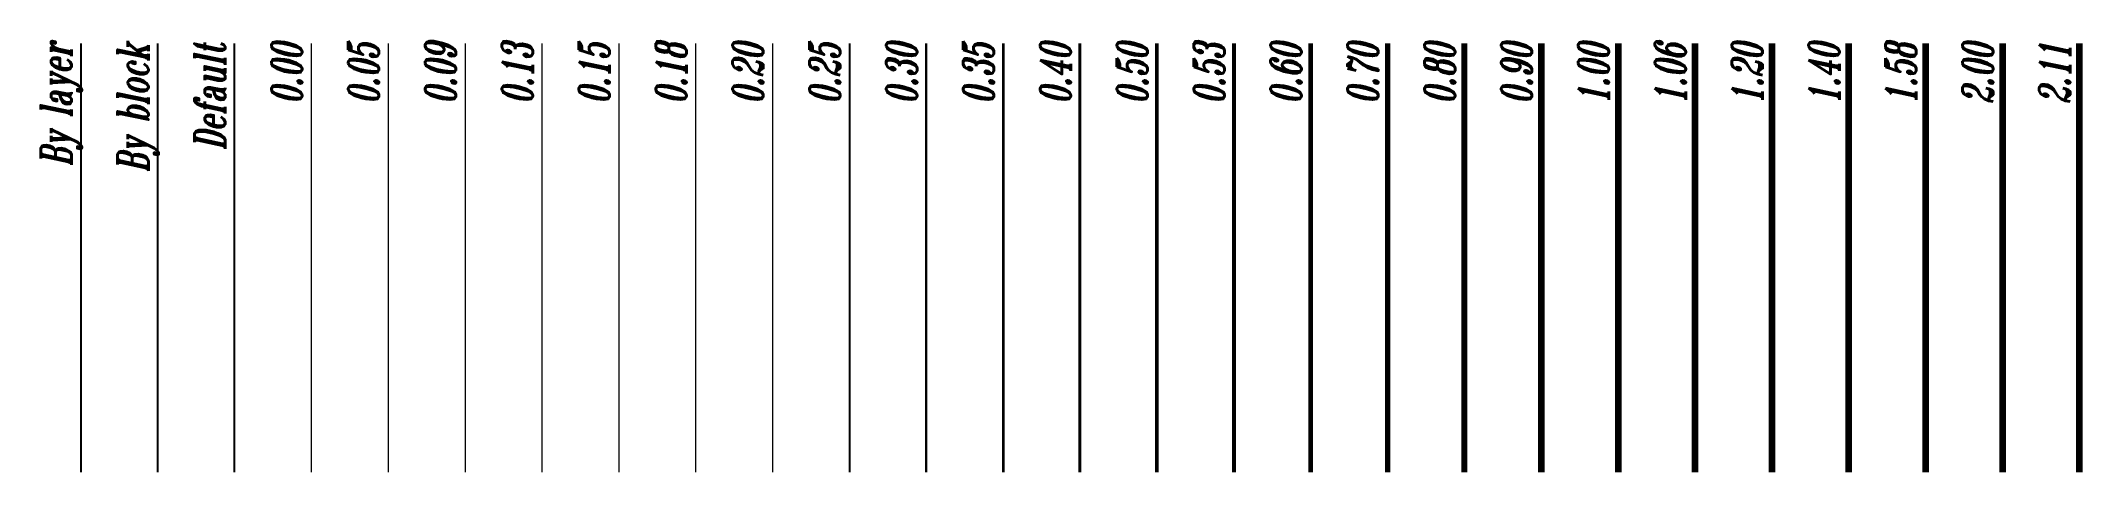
# Model space of a CAD drawing. Header units: millimetres. Extents: x 1659 to 1924, y 1855 to 1911.
import ezdxf
from ezdxf.enums import TextEntityAlignment as Align

# ---------------------------------------------------------------- set-up
doc = ezdxf.new("R2010")
doc.units = ezdxf.units.MM
doc.layers.add('TEXT', color=4, linetype='Continuous')
doc.styles.add('R2_5', font='romant.shx', dxfattribs={"width": 0.65, "oblique": 12, "height": 2.5})

msp = doc.modelspace()

# ---------------------------------------------------------------- linework, layer by layer
msp.add_line((1664.4, 1911.06), (1664.4, 1855.24))
at = {"lineweight": -2}
msp.add_line((1674.4, 1911.06), (1674.4, 1855.24), dxfattribs=at)
at = {"lineweight": -3}
msp.add_line((1684.4, 1855.24), (1684.4, 1911.06), dxfattribs=at)
at = {"lineweight": 0}
msp.add_line((1694.4, 1911.06), (1694.4, 1855.24), dxfattribs=at)
at = {"lineweight": 5}
msp.add_line((1704.4, 1911.06), (1704.4, 1855.24), dxfattribs=at)
at = {"lineweight": 9}
msp.add_line((1714.4, 1911.06), (1714.4, 1855.24), dxfattribs=at)
at = {"lineweight": 13}
msp.add_line((1724.4, 1911.06), (1724.4, 1855.24), dxfattribs=at)
at = {"lineweight": 15}
msp.add_line((1734.4, 1911.06), (1734.4, 1855.24), dxfattribs=at)
at = {"lineweight": 18}
msp.add_line((1744.4, 1911.06), (1744.4, 1855.24), dxfattribs=at)
at = {"lineweight": 20}
msp.add_line((1754.4, 1911.06), (1754.4, 1855.24), dxfattribs=at)
at = {"lineweight": 25}
msp.add_line((1764.4, 1911.06), (1764.4, 1855.24), dxfattribs=at)
at = {"lineweight": 30}
msp.add_line((1774.4, 1911.06), (1774.4, 1855.24), dxfattribs=at)
at = {"lineweight": 35}
msp.add_line((1784.4, 1911.06), (1784.4, 1855.24), dxfattribs=at)
at = {"lineweight": 40}
msp.add_line((1794.4, 1911.06), (1794.4, 1855.24), dxfattribs=at)
at = {"lineweight": 50}
msp.add_line((1804.4, 1911.06), (1804.4, 1855.24), dxfattribs=at)
at = {"lineweight": 53}
msp.add_line((1814.4, 1911.06), (1814.4, 1855.24), dxfattribs=at)
at = {"lineweight": 60}
msp.add_line((1824.4, 1911.06), (1824.4, 1855.24), dxfattribs=at)
at = {"lineweight": 70}
msp.add_line((1834.4, 1911.06), (1834.4, 1855.24), dxfattribs=at)
at = {"lineweight": 80}
msp.add_line((1844.4, 1911.06), (1844.4, 1855.24), dxfattribs=at)
at = {"lineweight": 90}
msp.add_line((1854.4, 1911.06), (1854.4, 1855.24), dxfattribs=at)
at = {"lineweight": 100}
msp.add_line((1864.4, 1911.06), (1864.4, 1855.24), dxfattribs=at)
at = {"lineweight": 106}
msp.add_line((1874.4, 1911.06), (1874.4, 1855.24), dxfattribs=at)
at = {"lineweight": 120}
msp.add_line((1884.4, 1911.06), (1884.4, 1855.24), dxfattribs=at)
at = {"lineweight": 140}
msp.add_line((1894.4, 1911.06), (1894.4, 1855.24), dxfattribs=at)
at = {"lineweight": 158}
msp.add_line((1904.4, 1911.06), (1904.4, 1855.24), dxfattribs=at)
at = {"lineweight": 200}
msp.add_line((1914.4, 1911.06), (1914.4, 1855.24), dxfattribs=at)
at = {"lineweight": 211}
msp.add_line((1924.4, 1911.06), (1924.4, 1855.24), dxfattribs=at)

# ---------------------------------------------------------------- texts
at = {"layer": 'TEXT', "style": 'R2_5', "oblique": 12, "width": 0.65}
for s, p in [('By layer', (1664.4, 1911.06)), ('By block', (1674.4, 1911.06)), ('Default', (1684.4, 1911.06)), ('0.00', (1694.4, 1911.06)), ('0.05', (1704.4, 1911.06)), ('0.09', (1714.4, 1911.06)), ('0.13', (1724.4, 1911.06)), ('0.15', (1734.4, 1911.06)), ('0.18', (1744.4, 1911.06)), ('0.20', (1754.4, 1911.06)), ('0.25', (1764.4, 1911.06)), ('0.30', (1774.4, 1911.06)), ('0.35', (1784.4, 1911.06)), ('0.40', (1794.4, 1911.06)), ('0.50', (1804.4, 1911.06)), ('0.53', (1814.4, 1911.06)), ('0.60', (1824.4, 1911.06)), ('0.70', (1834.4, 1911.06)), ('0.80', (1844.4, 1911.06)), ('0.90', (1854.4, 1911.06)), ('1.00', (1864.4, 1911.06)), ('1.06', (1874.4, 1911.06)), ('1.20', (1884.4, 1911.06)), ('1.40', (1894.4, 1911.06)), ('1.58', (1904.4, 1911.06)), ('2.00', (1914.4, 1911.06)), ('2.11', (1924.4, 1911.06))]:
    msp.add_text(s, height=4, rotation=90, dxfattribs=at).set_placement(p, align=Align.BOTTOM_RIGHT)

doc.saveas('drawing.dxf')
